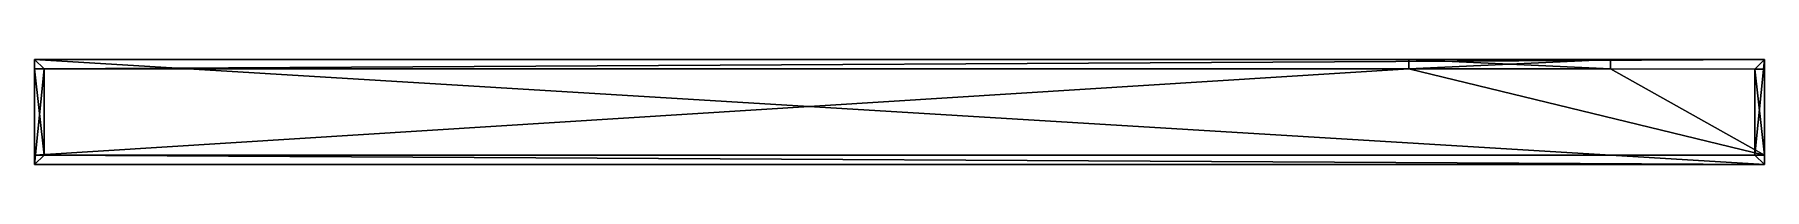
# Model space of a CAD drawing. Extents: x 13421 to 13601, y 6228 to 6239.
import ezdxf

# ---------------------------------------------------------------- set-up
doc = ezdxf.new("R2010")
doc.units = 0
doc.header["$LTSCALE"] = 25.4
doc.layers.get('0').update_dxf_attribs({"color": 13, "linetype": 'CONTINUOUS'})

msp = doc.modelspace()

# ---------------------------------------------------------------- linework, layer by layer
at = {"color": 0}
for p, q in [((13420.99, 6239.42, 150), (13420.99, 6228.42, 150)), ((13600.99, 6239.42, 150), (13420.99, 6239.42, 150)), ((13420.99, 6228.42, -1), (13420.99, 6239.42, -1)), ((13420.99, 6239.42, -1), (13420.99, 6239.42, 150)), ((13420.99, 6239.42, 150), (13420.99, 6228.42, 150)), ((13420.99, 6239.42, -1), (13420.99, 6239.42, 150)), ((13600.99, 6239.42, -1), (13420.99, 6239.42, -1)), ((13600.99, 6239.42, 150), (13420.99, 6239.42, 150)), ((13600.99, 6239.42, -1), (13420.99, 6239.42, -1)), ((13420.99, 6228.42, -1), (13420.99, 6239.42, -1)), ((13584.99, 6239.42), (13563.99, 6239.42)), ((13563.99, 6239.42), (13563.99, 6239.42, 9)), ((13584.99, 6239.42, 9), (13563.99, 6239.42, 9)), ((13563.99, 6239.42), (13563.99, 6238.42)), ((13584.99, 6239.42), (13563.99, 6239.42)), ((13584.99, 6239.42, 9), (13563.99, 6239.42, 9)), ((13563.99, 6239.42, 9), (13563.99, 6238.42, 9)), ((13563.99, 6239.42), (13563.99, 6239.42, 9)), ((13563.99, 6239.42), (13563.99, 6238.42)), ((13563.99, 6239.42, 9), (13563.99, 6238.42, 9)), ((13584.99, 6239.42), (13584.99, 6239.42, 9)), ((13584.99, 6239.42), (13584.99, 6238.42)), ((13584.99, 6239.42, 9), (13584.99, 6238.42, 9)), ((13584.99, 6239.42), (13584.99, 6239.42, 9)), ((13584.99, 6239.42, 9), (13584.99, 6238.42, 9)), ((13584.99, 6239.42), (13584.99, 6238.42)), ((13600.99, 6239.42, -1), (13600.99, 6239.42, 150)), ((13600.99, 6239.42, -1), (13600.99, 6228.42, -1)), ((13600.99, 6228.42, 150), (13600.99, 6239.42, 150)), ((13600.99, 6228.42, 150), (13600.99, 6239.42, 150)), ((13600.99, 6239.42, -1), (13600.99, 6239.42, 150)), ((13600.99, 6239.42, -1), (13600.99, 6228.42, -1)), ((13420.99, 6238.42), (13420.99, 6238.42, 9)), ((13420.99, 6238.42, 9), (13421.99, 6238.42, 9)), ((13563.99, 6238.42), (13420.99, 6238.42)), ((13563.99, 6238.42), (13420.99, 6238.42)), ((13420.99, 6238.42), (13420.99, 6238.42, 9)), ((13420.99, 6238.42, 9), (13421.99, 6238.42, 9)), ((13420.99, 6238.42, 9), (13421.99, 6238.42, 9)), ((13420.99, 6229.42, 9), (13420.99, 6238.42, 9)), ((13420.99, 6229.42, 9), (13420.99, 6238.42, 9)), ((13420.99, 6238.42), (13420.99, 6238.42, 9)), ((13420.99, 6238.42), (13420.99, 6229.42)), ((13420.99, 6238.42), (13420.99, 6229.42)), ((13563.99, 6238.42), (13420.99, 6238.42)), ((13421.99, 6238.42, 150), (13421.99, 6238.42, 9)), ((13599.99, 6238.41, 150), (13421.99, 6238.42, 150)), ((13421.99, 6238.42, 150), (13421.99, 6238.42, 9)), ((13599.99, 6238.41, 150), (13421.99, 6238.42, 150)), ((13421.99, 6229.42, 150), (13421.99, 6238.42, 150)), ((13421.99, 6238.42, 150), (13421.99, 6238.42, 9)), ((13421.99, 6229.42, 9), (13421.99, 6238.42, 9)), ((13421.99, 6229.42, 9), (13421.99, 6238.42, 9)), ((13599.99, 6238.41, 150), (13421.99, 6238.42, 150)), ((13421.99, 6229.42, 150), (13421.99, 6238.42, 150)), ((13584.99, 6238.42, 9), (13563.99, 6238.42, 9)), ((13563.99, 6238.42, 9), (13563.99, 6238.42)), ((13584.99, 6238.42, 9), (13563.99, 6238.42, 9)), ((13563.99, 6238.42, 9), (13563.99, 6238.42)), ((13584.99, 6238.42, 9), (13563.99, 6238.42, 9)), ((13563.99, 6238.42, 9), (13563.99, 6238.42)), ((13600.99, 6238.41), (13584.99, 6238.42)), ((13584.99, 6238.42), (13584.99, 6238.42, 9)), ((13600.99, 6238.41), (13584.99, 6238.42)), ((13584.99, 6238.42), (13584.99, 6238.42, 9)), ((13600.99, 6238.41), (13584.99, 6238.42)), ((13584.99, 6238.42), (13584.99, 6238.42, 9)), ((13600.99, 6238.41, 9), (13599.99, 6238.41, 9)), ((13599.99, 6229.41, 9), (13599.99, 6238.41, 9)), ((13599.99, 6238.41, 150), (13599.99, 6238.41, 9)), ((13600.99, 6238.41, 9), (13599.99, 6238.41, 9)), ((13599.99, 6238.41, 150), (13599.99, 6238.41, 9)), ((13600.99, 6238.41, 9), (13599.99, 6238.41, 9)), ((13599.99, 6229.41, 9), (13599.99, 6238.41, 9)), ((13599.99, 6238.41, 150), (13599.99, 6238.41, 9)), ((13599.99, 6229.42, 150), (13599.99, 6238.41, 150)), ((13599.99, 6229.42, 150), (13599.99, 6238.41, 150)), ((13600.99, 6229.41, 9), (13600.99, 6238.41, 9)), ((13600.99, 6238.41), (13600.99, 6238.41, 9)), ((13600.99, 6238.41), (13600.99, 6238.41, 9)), ((13600.99, 6238.41), (13600.99, 6238.41, 9)), ((13600.99, 6229.41, 9), (13600.99, 6238.41, 9)), ((13600.99, 6229.41), (13600.99, 6238.41)), ((13600.99, 6229.41), (13600.99, 6238.41)), ((13420.99, 6229.42, 9), (13421.99, 6229.42, 9)), ((13420.99, 6229.42, 9), (13420.99, 6229.42)), ((13600.99, 6229.41), (13420.99, 6229.42)), ((13420.99, 6229.42, 9), (13421.99, 6229.42, 9)), ((13420.99, 6229.42, 9), (13420.99, 6229.42)), ((13600.99, 6229.41), (13420.99, 6229.42)), ((13420.99, 6228.42, 150), (13420.99, 6228.42, -1)), ((13420.99, 6228.42, 150), (13600.99, 6228.42, 150)), ((13600.99, 6228.42, -1), (13420.99, 6228.42, -1)), ((13420.99, 6228.42, 150), (13600.99, 6228.42, 150)), ((13420.99, 6228.42, 150), (13420.99, 6228.42, -1)), ((13600.99, 6228.42, -1), (13420.99, 6228.42, -1)), ((13421.99, 6229.42, 150), (13421.99, 6229.42, 9)), ((13599.99, 6229.42, 150), (13421.99, 6229.42, 150)), ((13421.99, 6229.42, 150), (13421.99, 6229.42, 9)), ((13599.99, 6229.42, 150), (13421.99, 6229.42, 150)), ((13599.99, 6229.42, 150), (13599.99, 6229.41, 9)), ((13599.99, 6229.42, 150), (13599.99, 6229.41, 9)), ((13600.99, 6229.41, 9), (13599.99, 6229.41, 9)), ((13600.99, 6229.41, 9), (13599.99, 6229.41, 9)), ((13600.99, 6229.41), (13600.99, 6229.41, 9)), ((13600.99, 6229.41), (13600.99, 6229.41, 9)), ((13600.99, 6228.42, 150), (13600.99, 6228.42, -1)), ((13600.99, 6228.42, 150), (13600.99, 6228.42, -1))]:
    msp.add_line(p, q, dxfattribs=at)

# ---------------------------------------------------------------- meshes
mesh = msp.add_polyface(dxfattribs=at)
corners = [(13420.99, 6239.42, 150), (13421.99, 6238.42, 150), (13420.99, 6228.42, 150), (13600.99, 6239.42, 150), (13599.99, 6238.41, 150), (13599.99, 6229.42, 150), (13421.99, 6229.42, 150), (13600.99, 6228.42, 150)]
mesh.append_faces([[corners[k] for k in face] for face in [(0, 1, 2), (1, 3, 4), (4, 3, 5), (2, 6, 7), (6, 2, 1), (7, 5, 3)]], dxfattribs={"vtx0": -1, "vtx1": -1, "color": 0})
mesh.append_faces([[corners[k] for k in face] for face in [(1, 0, 3), (7, 6, 5)]], dxfattribs={"vtx0": -1, "vtx2": -1, "color": 0})
mesh = msp.add_polyface(dxfattribs=at)
corners = [(13420.99, 6228.42, -1), (13420.99, 6229.42), (13420.99, 6228.42, 150), (13420.99, 6239.42, -1), (13420.99, 6238.42), (13420.99, 6229.42, 9), (13420.99, 6239.42, 150), (13420.99, 6238.42, 9)]
mesh.append_faces([[corners[k] for k in face] for face in [(0, 1, 2), (1, 3, 4), (2, 5, 6), (5, 2, 1), (6, 4, 3)]], dxfattribs={"vtx0": -1, "vtx1": -1, "color": 0})
mesh.append_faces([[corners[k] for k in face] for face in [(1, 0, 3), (6, 5, 7), (6, 7, 4)]], dxfattribs={"vtx0": -1, "vtx2": -1, "color": 0})
mesh = msp.add_polyface(dxfattribs=at)
corners = [(13600.99, 6239.42, 150), (13584.99, 6239.42), (13600.99, 6239.42, -1), (13584.99, 6239.42, 9), (13563.99, 6239.42, 9), (13420.99, 6239.42, -1), (13563.99, 6239.42), (13420.99, 6239.42, 150)]
mesh.append_faces([[corners[k] for k in face] for face in [(0, 1, 2), (1, 0, 3), (3, 0, 4), (5, 6, 7), (6, 2, 1), (7, 4, 0)]], dxfattribs={"vtx0": -1, "vtx1": -1, "color": 0})
mesh.append_faces([[corners[k] for k in face] for face in [(6, 5, 2), (7, 6, 4)]], dxfattribs={"vtx0": -1, "vtx2": -1, "color": 0})
mesh = msp.add_polyface(dxfattribs=at)
corners = [(13584.99, 6239.42), (13563.99, 6238.42), (13563.99, 6239.42), (13420.99, 6229.42), (13420.99, 6238.42), (13600.99, 6229.41), (13584.99, 6238.42), (13600.99, 6238.41)]
mesh.append_faces([[corners[k] for k in face] for face in [(0, 1, 2), (1, 3, 4), (5, 6, 7)]], dxfattribs={"vtx0": -1, "color": 0})
mesh.append_faces([[corners[k] for k in face] for face in [(3, 1, 5), (6, 1, 0)]], dxfattribs={"vtx0": -1, "vtx1": -1, "color": 0})
mesh.append_faces([[corners[k] for k in face] for face in [(5, 1, 6)]], dxfattribs={"vtx0": -1, "vtx1": -1, "vtx2": -1, "color": 0})
mesh = msp.add_polyface(dxfattribs=at)
corners = [(13600.99, 6228.42, -1), (13420.99, 6239.42, -1), (13420.99, 6228.42, -1), (13600.99, 6239.42, -1)]
mesh.append_faces([[corners[k] for k in face] for face in [(0, 1, 2), (1, 0, 3)]], dxfattribs={"vtx0": -1, "color": 0})
mesh = msp.add_polyface(dxfattribs=at)
corners = [(13584.99, 6238.42, 9), (13563.99, 6239.42, 9), (13563.99, 6238.42, 9), (13584.99, 6239.42, 9)]
mesh.append_faces([[corners[k] for k in face] for face in [(0, 1, 2), (1, 0, 3)]], dxfattribs={"vtx0": -1, "color": 0})
mesh = msp.add_polyface(dxfattribs=at)
corners = [(13563.99, 6239.42, 9), (13563.99, 6238.42), (13563.99, 6238.42, 9), (13563.99, 6239.42)]
mesh.append_faces([[corners[k] for k in face] for face in [(0, 1, 2), (1, 0, 3)]], dxfattribs={"vtx0": -1, "color": 0})
mesh = msp.add_polyface(dxfattribs=at)
corners = [(13584.99, 6239.42), (13584.99, 6238.42, 9), (13584.99, 6238.42), (13584.99, 6239.42, 9)]
mesh.append_faces([[corners[k] for k in face] for face in [(0, 1, 2), (1, 0, 3)]], dxfattribs={"vtx0": -1, "color": 0})
mesh = msp.add_polyface(dxfattribs=at)
corners = [(13600.99, 6239.42, 150), (13600.99, 6228.42, -1), (13600.99, 6228.42, 150), (13600.99, 6229.41, 9), (13600.99, 6238.41, 9), (13600.99, 6238.41), (13600.99, 6229.41), (13600.99, 6239.42, -1)]
mesh.append_faces([[corners[k] for k in face] for face in [(0, 1, 2)]], dxfattribs={"vtx0": -1, "color": 0})
mesh.append_faces([[corners[k] for k in face] for face in [(3, 0, 4), (4, 0, 5), (1, 6, 7), (6, 1, 3), (7, 5, 0)]], dxfattribs={"vtx0": -1, "vtx1": -1, "color": 0})
mesh.append_faces([[corners[k] for k in face] for face in [(1, 0, 3)]], dxfattribs={"vtx0": -1, "vtx1": -1, "vtx2": -1, "color": 0})
mesh.append_faces([[corners[k] for k in face] for face in [(7, 6, 5)]], dxfattribs={"vtx0": -1, "vtx2": -1, "color": 0})
mesh = msp.add_polyface(dxfattribs=at)
corners = [(13420.99, 6238.42), (13563.99, 6238.42, 9), (13563.99, 6238.42), (13420.99, 6238.42, 9), (13421.99, 6238.42, 9), (13421.99, 6238.42, 150), (13584.99, 6238.42, 9), (13600.99, 6238.41), (13584.99, 6238.42), (13599.99, 6238.41, 9), (13599.99, 6238.41, 150), (13600.99, 6238.41, 9)]
mesh.append_faces([[corners[k] for k in face] for face in [(0, 1, 2), (6, 7, 8)]], dxfattribs={"vtx0": -1, "color": 0})
mesh.append_faces([[corners[k] for k in face] for face in [(1, 5, 6), (9, 6, 10), (10, 6, 5)]], dxfattribs={"vtx0": -1, "vtx1": -1, "color": 0})
mesh.append_faces([[corners[k] for k in face] for face in [(7, 6, 9)]], dxfattribs={"vtx0": -1, "vtx1": -1, "vtx2": -1, "color": 0})
mesh.append_faces([[corners[k] for k in face] for face in [(1, 0, 3), (1, 3, 4), (1, 4, 5)]], dxfattribs={"vtx0": -1, "vtx2": -1, "color": 0})
mesh.append_faces([[corners[k] for k in face] for face in [(11, 7, 9)]], dxfattribs={"vtx1": -1, "color": 0})
mesh = msp.add_polyface(dxfattribs=at)
corners = [(13420.99, 6238.42), (13563.99, 6238.42, 9), (13563.99, 6238.42), (13420.99, 6238.42, 9), (13421.99, 6238.42, 9), (13421.99, 6238.42, 150), (13584.99, 6238.42, 9), (13600.99, 6238.41), (13584.99, 6238.42), (13599.99, 6238.41, 9), (13599.99, 6238.41, 150), (13600.99, 6238.41, 9)]
mesh.append_faces([[corners[k] for k in face] for face in [(0, 1, 2), (6, 7, 8)]], dxfattribs={"vtx0": -1, "color": 0})
mesh.append_faces([[corners[k] for k in face] for face in [(1, 5, 6), (9, 6, 10), (10, 6, 5)]], dxfattribs={"vtx0": -1, "vtx1": -1, "color": 0})
mesh.append_faces([[corners[k] for k in face] for face in [(7, 6, 9)]], dxfattribs={"vtx0": -1, "vtx1": -1, "vtx2": -1, "color": 0})
mesh.append_faces([[corners[k] for k in face] for face in [(1, 0, 3), (1, 3, 4), (1, 4, 5)]], dxfattribs={"vtx0": -1, "vtx2": -1, "color": 0})
mesh.append_faces([[corners[k] for k in face] for face in [(11, 7, 9)]], dxfattribs={"vtx1": -1, "color": 0})
mesh = msp.add_polyface(dxfattribs=at)
corners = [(13421.99, 6229.42, 9), (13420.99, 6238.42, 9), (13420.99, 6229.42, 9), (13421.99, 6238.42, 9)]
mesh.append_faces([[corners[k] for k in face] for face in [(0, 1, 2), (1, 0, 3)]], dxfattribs={"vtx0": -1, "color": 0})
mesh = msp.add_polyface(dxfattribs=at)
corners = [(13421.99, 6238.42, 150), (13421.99, 6229.42, 9), (13421.99, 6229.42, 150), (13421.99, 6238.42, 9)]
mesh.append_faces([[corners[k] for k in face] for face in [(0, 1, 2), (1, 0, 3)]], dxfattribs={"vtx0": -1, "color": 0})
mesh = msp.add_polyface(dxfattribs=at)
corners = [(13600.99, 6229.41, 9), (13599.99, 6238.41, 9), (13599.99, 6229.41, 9), (13600.99, 6238.41, 9)]
mesh.append_faces([[corners[k] for k in face] for face in [(0, 1, 2), (1, 0, 3)]], dxfattribs={"vtx0": -1, "color": 0})
mesh = msp.add_polyface(dxfattribs=at)
corners = [(13599.99, 6238.41, 9), (13599.99, 6229.42, 150), (13599.99, 6229.41, 9), (13599.99, 6238.41, 150)]
mesh.append_faces([[corners[k] for k in face] for face in [(0, 1, 2), (1, 0, 3)]], dxfattribs={"vtx0": -1, "color": 0})
mesh = msp.add_polyface(dxfattribs=at)
corners = [(13599.99, 6229.42, 150), (13421.99, 6229.42, 9), (13599.99, 6229.41, 9), (13421.99, 6229.42, 150), (13600.99, 6229.41, 9), (13420.99, 6229.42), (13600.99, 6229.41), (13420.99, 6229.42, 9)]
mesh.append_faces([[corners[k] for k in face] for face in [(1, 0, 3), (4, 5, 6)]], dxfattribs={"vtx0": -1, "color": 0})
mesh.append_faces([[corners[k] for k in face] for face in [(0, 1, 2), (5, 2, 7), (7, 2, 1)]], dxfattribs={"vtx0": -1, "vtx1": -1, "color": 0})
mesh.append_faces([[corners[k] for k in face] for face in [(5, 4, 2)]], dxfattribs={"vtx0": -1, "vtx2": -1, "color": 0})
mesh = msp.add_polyface(dxfattribs=at)
corners = [(13420.99, 6228.42, 150), (13600.99, 6228.42, -1), (13420.99, 6228.42, -1), (13600.99, 6228.42, 150)]
mesh.append_faces([[corners[k] for k in face] for face in [(0, 1, 2), (1, 0, 3)]], dxfattribs={"vtx0": -1, "color": 0})

doc.saveas('drawing.dxf')
